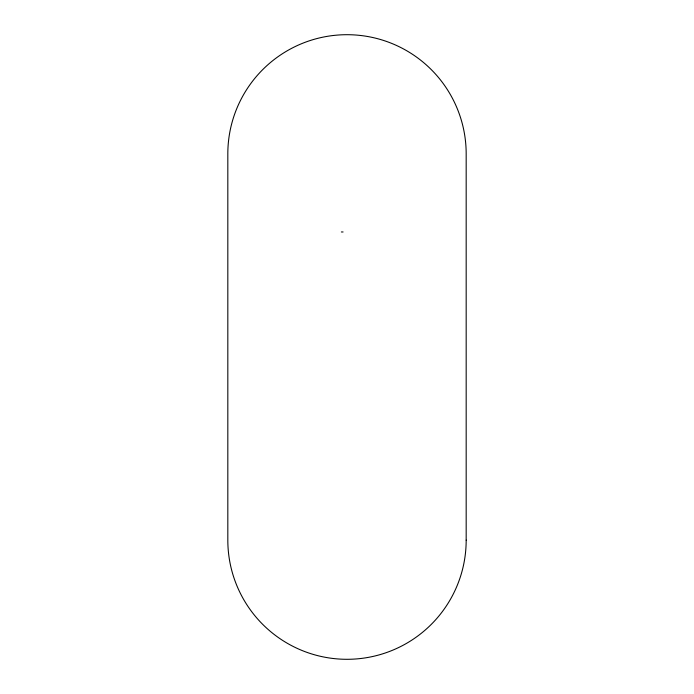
<?xml version="1.0" encoding="UTF-8"?>
<svg xmlns="http://www.w3.org/2000/svg" width="694" height="694" viewBox="0 0 694 694"><rect width="100%" height="100%" fill="white"/><g stroke="black" fill="none" stroke-linecap="round" stroke-linejoin="round"><path stroke-width="1.04" d="M341.361 231.969L343.079 231.969M466.177 540.123L466.177 153.877A119.177 119.177 0 0 0 347 34.7A119.177 119.177 0 0 0 227.823 153.877L227.823 540.123A119.177 119.177 0 0 0 347 659.3A119.177 119.177 0 0 0 466.177 540.123"/></g></svg>
